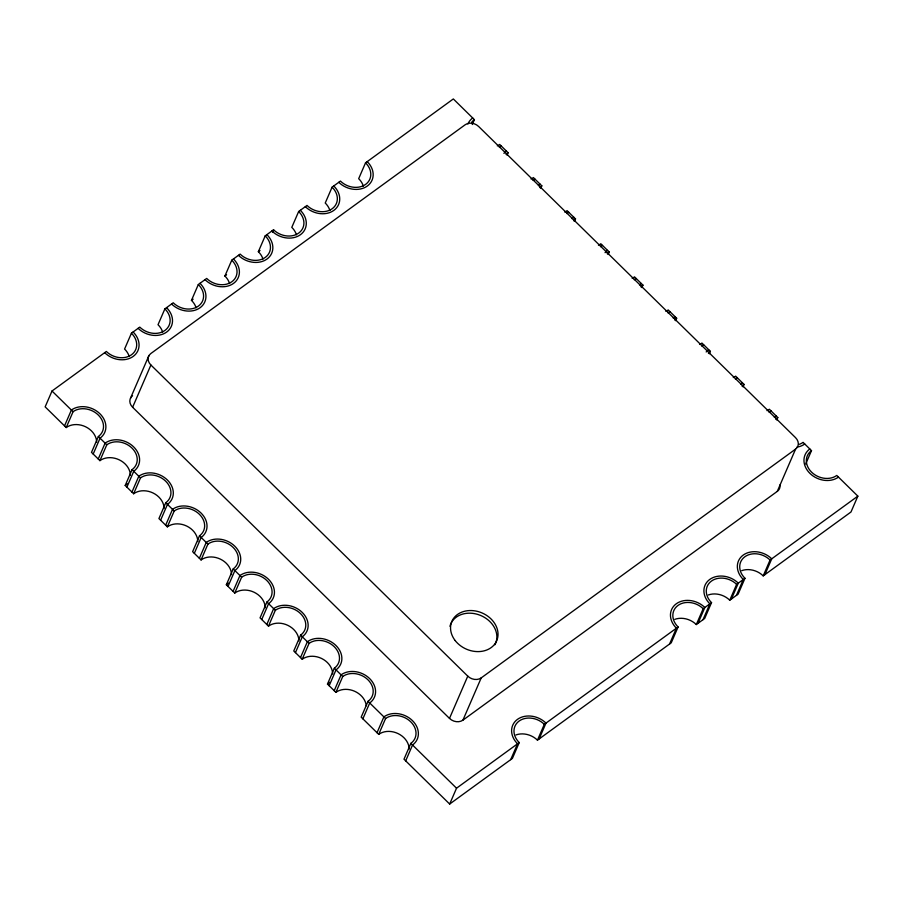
<?xml version="1.0" encoding="UTF-8"?>
<svg xmlns="http://www.w3.org/2000/svg" width="903" height="903" viewBox="0 0 903 903"><rect width="100%" height="100%" fill="white"/><g stroke="black" fill="none" stroke-linecap="round" stroke-linejoin="round"><path stroke-width="1.35" d="M472.28 124.512L474.391 119.636L453.329 98.946L365.534 162.833A18.32 14.798 23.4 0 1 365.636 184.381A18.32 14.798 23.4 0 1 340.454 181.085L332.09 187.181A18.32 14.798 23.4 0 1 332.191 208.717A18.32 14.798 23.4 0 1 307.009 205.432L298.656 211.516A18.32 14.798 23.4 0 1 298.746 233.053A18.32 14.798 23.4 0 1 273.564 229.768L265.211 235.852A18.32 14.798 23.4 0 1 265.313 257.389A18.32 14.798 23.4 0 1 240.13 254.104L231.766 260.188A18.32 14.798 23.4 0 1 231.868 281.736A18.32 14.798 23.4 0 1 206.685 278.44L198.321 284.535A18.32 14.798 23.4 0 1 198.423 306.072A18.32 14.798 23.4 0 1 173.241 302.787L164.877 308.871A18.32 14.798 23.4 0 1 164.978 330.408A18.32 14.798 23.4 0 1 139.796 327.123L131.432 333.207A18.32 14.798 23.4 0 1 131.533 354.744A18.32 14.798 23.4 0 1 106.351 351.459L52.013 391.01L45.15 406.858L66.224 427.548A18.32 14.798 23.4 0 1 85.604 426.78A18.32 14.798 23.4 0 1 96.666 442.278M64.531 425.889L71.393 410.041A20.758 16.773 23.4 0 1 99.928 413.766A20.758 16.773 23.4 0 1 100.041 438.181L93.19 454.028M66.224 427.548L73.075 411.7L52.013 391.01M131.432 333.207L124.58 349.055A18.32 14.798 23.4 0 1 129.219 356.482M73.075 411.7A18.32 14.798 23.4 0 1 98.258 414.985A18.32 14.798 23.4 0 1 98.359 436.521L91.496 452.369L99.928 460.643A18.32 14.798 23.4 0 1 119.32 459.875A18.32 14.798 23.4 0 1 130.382 475.384M98.246 458.995L105.098 443.147A20.758 16.773 23.4 0 1 133.644 446.872A20.758 16.773 23.4 0 1 133.757 471.276L126.894 487.123M164.877 308.871L158.025 324.719A18.32 14.798 23.4 0 1 162.664 332.146M99.928 460.643L106.791 444.795L98.359 436.521M130.517 398.144L148.803 355.895M132.617 407.264L150.903 365.015A9.764 7.89 23.4 0 1 150.846 353.524L465.214 124.738A9.764 7.89 23.4 0 1 478.646 126.488L795.52 437.628A9.764 7.89 23.4 0 1 795.577 449.118L777.291 491.379L462.923 720.154A9.764 7.89 23.4 0 1 449.491 718.404L132.617 407.264A9.764 7.89 23.4 0 1 131.059 397.264M196.109 307.81A18.32 14.798 23.4 0 0 191.459 300.372L198.321 284.535M164.086 508.479A18.32 14.798 23.4 0 0 153.025 492.97A18.32 14.798 23.4 0 0 133.644 493.749L125.212 485.464L132.064 469.628A18.32 14.798 23.4 0 0 131.973 448.08A18.32 14.798 23.4 0 0 106.791 444.795M229.543 283.463A18.32 14.798 23.4 0 0 224.903 276.036L231.766 260.188M131.951 492.09L138.814 476.242A20.758 16.773 23.4 0 1 167.348 479.967A20.758 16.773 23.4 0 1 167.461 504.382L160.61 520.218M133.644 493.749L140.496 477.901L132.064 469.628M262.987 259.127A18.32 14.798 23.4 0 0 258.348 251.7L265.211 235.852M272.514 232.206L273.564 229.768M140.496 477.901A18.32 14.798 23.4 0 1 165.678 481.186A18.32 14.798 23.4 0 1 165.78 502.723L158.928 518.57L167.348 526.844A18.32 14.798 23.4 0 1 186.74 526.077A18.32 14.798 23.4 0 1 197.802 541.574M298.656 211.516L291.793 227.364A18.32 14.798 23.4 0 1 296.432 234.791M165.667 525.185L172.518 509.337A20.758 16.773 23.4 0 1 201.064 513.062A20.758 16.773 23.4 0 1 201.177 537.477L194.314 553.325M167.348 526.844L174.211 510.996L165.78 502.723M332.09 187.181L325.238 203.017A18.32 14.798 23.4 0 1 329.877 210.455M174.211 510.996A18.32 14.798 23.4 0 1 199.394 514.281A18.32 14.798 23.4 0 1 199.495 535.818L192.632 551.665L201.064 559.939A18.32 14.798 23.4 0 1 220.456 559.171A18.32 14.798 23.4 0 1 231.507 574.68M365.534 162.833L358.683 178.681A18.32 14.798 23.4 0 1 363.322 186.108M199.371 558.291L206.234 542.443A20.758 16.773 23.4 0 1 234.769 546.168A20.758 16.773 23.4 0 1 234.882 570.572L228.03 586.419M201.064 559.939L207.916 544.091L199.495 535.818M265.222 607.775A18.32 14.798 23.4 0 0 254.161 592.278A18.32 14.798 23.4 0 0 234.769 593.045L226.348 584.772L233.2 568.924A18.32 14.798 23.4 0 0 233.098 547.387A18.32 14.798 23.4 0 0 207.916 544.091M233.087 591.386L239.938 575.538A20.758 16.773 23.4 0 1 268.484 579.263A20.758 16.773 23.4 0 1 268.597 603.678L261.735 619.526M234.769 593.045L241.632 577.198L233.2 568.924M241.632 577.198A18.32 14.798 23.4 0 1 266.814 580.482A18.32 14.798 23.4 0 1 266.916 602.019L260.053 617.866L268.484 626.14A18.32 14.798 23.4 0 1 287.876 625.373A18.32 14.798 23.4 0 1 298.927 640.882M266.791 624.492L273.654 608.645A20.758 16.773 23.4 0 1 302.189 612.369A20.758 16.773 23.4 0 1 302.302 636.773L295.45 652.621M268.484 626.14L275.336 610.293L266.916 602.019M507.046 155.169L508.107 152.731L499.675 144.457A18.32 14.798 23.4 0 1 497.305 145.857M275.336 610.293A18.32 14.798 23.4 0 1 300.518 613.577A18.32 14.798 23.4 0 1 300.62 635.125L293.768 650.961L302.189 659.246A18.32 14.798 23.4 0 1 321.581 658.468A18.32 14.798 23.4 0 1 332.643 673.977M300.507 657.587L307.359 641.74A20.758 16.773 23.4 0 1 335.905 645.464A20.758 16.773 23.4 0 1 336.018 669.879L329.155 685.727M302.189 659.246L309.052 643.399L300.62 635.125M540.762 188.275L541.811 185.837L533.391 177.564A18.32 14.798 23.4 0 1 531.02 178.952M366.279 705.74A18.32 14.798 23.4 0 0 354.574 691.235A18.32 14.798 23.4 0 0 335.905 692.341L327.473 684.068L334.336 668.22A18.32 14.798 23.4 0 0 334.234 646.683A18.32 14.798 23.4 0 0 309.052 643.399M334.212 690.682L341.074 674.846A20.758 16.773 23.4 0 1 369.609 678.559A20.758 16.773 23.4 0 1 369.722 702.974L362.871 718.822M335.905 692.341L342.756 676.494L334.336 668.22M574.466 221.37L575.527 218.932L567.095 210.659A18.32 14.798 23.4 0 1 564.725 212.058M342.756 676.494A18.32 14.798 23.4 0 1 367.939 679.778A18.32 14.798 23.4 0 1 368.04 701.315L361.189 717.163L378.718 734.376A18.32 14.798 23.4 0 1 398.099 733.608A18.32 14.798 23.4 0 1 409.161 749.118M377.025 732.728L383.888 716.88A20.758 16.773 23.4 0 1 412.423 720.605A20.758 16.773 23.4 0 1 412.536 745.009L405.684 760.857M378.718 734.376L385.57 718.528L368.04 701.315M608.182 254.465L609.232 252.039L600.811 243.754A18.32 14.798 23.4 0 1 598.441 245.153M385.57 718.528A18.32 14.798 23.4 0 1 410.752 721.813A18.32 14.798 23.4 0 1 410.854 743.361L403.991 759.197L449.671 804.054L512.385 758.418L519.236 742.571A18.32 14.798 23.4 0 1 519.135 721.034A18.32 14.798 23.4 0 1 544.317 724.319L678.097 626.964A18.32 14.798 23.4 0 1 677.995 605.428A18.32 14.798 23.4 0 1 703.177 608.712L711.541 602.628A18.32 14.798 23.4 0 1 711.44 581.08A18.32 14.798 23.4 0 1 736.622 584.365L744.975 578.281A18.32 14.798 23.4 0 1 744.873 556.745A18.32 14.798 23.4 0 1 770.067 560.029L857.85 496.142L836.776 475.452A18.32 14.798 23.4 0 1 811.594 472.167A18.32 14.798 23.4 0 1 811.504 450.631L803.072 442.357A18.32 14.798 23.4 0 1 799.392 444.299M449.491 718.404L467.777 676.144L150.903 365.015M641.886 287.572L642.947 285.134L634.516 276.86A18.32 14.798 23.4 0 1 632.145 278.259M462.923 720.154L481.209 677.905L795.577 449.118M449.671 804.054L456.534 788.206L519.236 742.571M675.602 320.667L676.652 318.228L668.231 309.955A18.32 14.798 23.4 0 1 665.861 311.354M510.703 759.637L517.566 743.79A20.758 16.773 23.4 0 1 517.453 719.375A20.758 16.773 23.4 0 1 545.988 723.1L539.136 738.947M515.952 734.94A18.32 14.798 23.4 0 1 537.466 740.167L544.317 724.319M709.318 353.773L710.368 351.335L701.936 343.061A18.32 14.798 23.4 0 1 699.565 344.449M743.022 386.868L744.072 384.43L735.652 376.156A18.32 14.798 23.4 0 1 733.281 377.556M669.563 644.031L676.426 628.183A20.758 16.773 23.4 0 1 676.302 603.768A20.758 16.773 23.4 0 1 704.848 607.493L697.985 623.341M678.097 626.964L671.234 642.812L537.466 740.167M776.738 419.974L777.788 417.536L769.356 409.251A18.32 14.798 23.4 0 1 766.986 410.651M674.812 619.334A18.32 14.798 23.4 0 1 696.315 624.56L703.177 608.712M703.008 619.684L709.86 603.836A20.758 16.773 23.4 0 1 709.747 579.433A20.758 16.773 23.4 0 1 738.293 583.157L731.43 598.994M711.541 602.628L704.679 618.465L696.315 624.56M708.257 594.987A18.32 14.798 23.4 0 1 729.759 600.213L736.622 584.365M736.453 595.348L743.304 579.5A20.758 16.773 23.4 0 1 743.192 555.097A20.758 16.773 23.4 0 1 771.738 558.81L764.875 574.658M744.975 578.281L738.123 594.129L729.759 600.213M805.69 464.04L811.504 450.631M741.702 570.651A18.32 14.798 23.4 0 1 763.204 575.877L770.067 560.029M857.85 496.142L850.987 511.99L763.204 575.877M191.459 300.372L193.14 299.164M224.903 276.036L226.574 274.817M258.348 251.7L260.019 250.481M410.854 743.361L456.534 788.206M535.073 179.212A20.758 16.773 23.4 0 1 533.097 180.442M503.919 153.375A20.758 16.773 23.4 0 1 506.425 151.083M501.368 146.117A20.758 16.773 23.4 0 1 499.382 147.347M467.901 124.004A20.758 16.773 23.4 0 1 472.709 117.977M602.493 245.413A20.758 16.773 23.4 0 1 600.518 246.643M572.107 218.752A20.758 16.773 23.4 0 1 573.845 217.273M568.788 212.318A20.758 16.773 23.4 0 1 566.802 213.548M538.402 185.646A20.758 16.773 23.4 0 1 540.129 184.178M228.335 582.988A18.32 14.798 23.4 0 1 226.348 584.772M127.199 483.692A18.32 14.798 23.4 0 1 125.212 485.464M329.46 682.296A18.32 14.798 23.4 0 1 327.473 684.068M838.469 477.111A20.758 16.773 23.4 0 1 809.923 473.386A20.758 16.773 23.4 0 1 809.81 448.972M804.754 444.005A20.758 16.773 23.4 0 1 796.988 447.132M774.368 417.344A20.758 16.773 23.4 0 1 776.106 415.877M131.748 396.473A9.764 7.89 23.4 0 1 132.56 395.785M166.547 307.652A20.758 16.773 23.4 0 1 166.66 332.067A20.758 16.773 23.4 0 1 138.125 328.342M133.102 331.988A20.758 16.773 23.4 0 1 133.215 356.403A20.758 16.773 23.4 0 1 104.68 352.678M266.882 234.633A20.758 16.773 23.4 0 1 266.995 259.048A20.758 16.773 23.4 0 1 238.448 255.323M233.437 258.969A20.758 16.773 23.4 0 1 233.55 283.384A20.758 16.773 23.4 0 1 205.015 279.659M300.327 210.297A20.758 16.773 23.4 0 1 300.439 234.712A20.758 16.773 23.4 0 1 271.893 230.987M471.58 122.424A18.32 14.798 23.4 0 1 474.391 119.636M506.12 154.515A18.32 14.798 23.4 0 1 508.107 152.731M199.992 283.316A20.758 16.773 23.4 0 1 200.105 307.72A20.758 16.773 23.4 0 1 171.57 304.006M367.205 161.614A20.758 16.773 23.4 0 1 367.318 186.029A20.758 16.773 23.4 0 1 338.783 182.304M333.771 185.962A20.758 16.773 23.4 0 1 333.884 210.365A20.758 16.773 23.4 0 1 305.338 206.652M539.825 187.61A18.32 14.798 23.4 0 1 541.811 185.837M636.209 278.508A20.758 16.773 23.4 0 1 634.222 279.738M605.055 252.671A20.758 16.773 23.4 0 1 607.55 250.379M607.245 253.811A18.32 14.798 23.4 0 1 609.232 252.039M703.629 344.709A20.758 16.773 23.4 0 1 701.642 345.939M673.243 318.048A20.758 16.773 23.4 0 1 674.97 316.581M674.665 320.012A18.32 14.798 23.4 0 1 676.652 318.228M669.913 311.614A20.758 16.773 23.4 0 1 667.938 312.844M639.527 284.953A20.758 16.773 23.4 0 1 641.265 283.474M737.333 377.815A20.758 16.773 23.4 0 1 735.358 379.046M706.18 351.967A20.758 16.773 23.4 0 1 708.686 349.675M771.049 410.91A20.758 16.773 23.4 0 1 769.063 412.14M740.663 384.249A20.758 16.773 23.4 0 1 742.39 382.782M779.966 484.922A9.764 7.89 23.4 0 1 777.291 491.379M481.209 677.905A9.764 7.89 23.4 0 1 467.777 676.144M708.381 353.107A18.32 14.798 23.4 0 1 710.368 351.335M742.085 386.202A18.32 14.798 23.4 0 1 744.072 384.43M775.801 419.308A18.32 14.798 23.4 0 1 777.788 417.536M640.961 286.906A18.32 14.798 23.4 0 1 642.947 285.134M573.54 220.704A18.32 14.798 23.4 0 1 575.527 218.932M449.942 626.276A24.426 19.731 23.4 0 1 480.464 615.394A24.426 19.731 23.4 0 1 494.9 644.753M455.168 640.554A24.426 19.731 23.4 0 0 496.04 642.112A24.426 19.731 23.4 0 0 471.637 610.552A24.426 19.731 23.4 0 0 455.168 640.554"/></g></svg>
